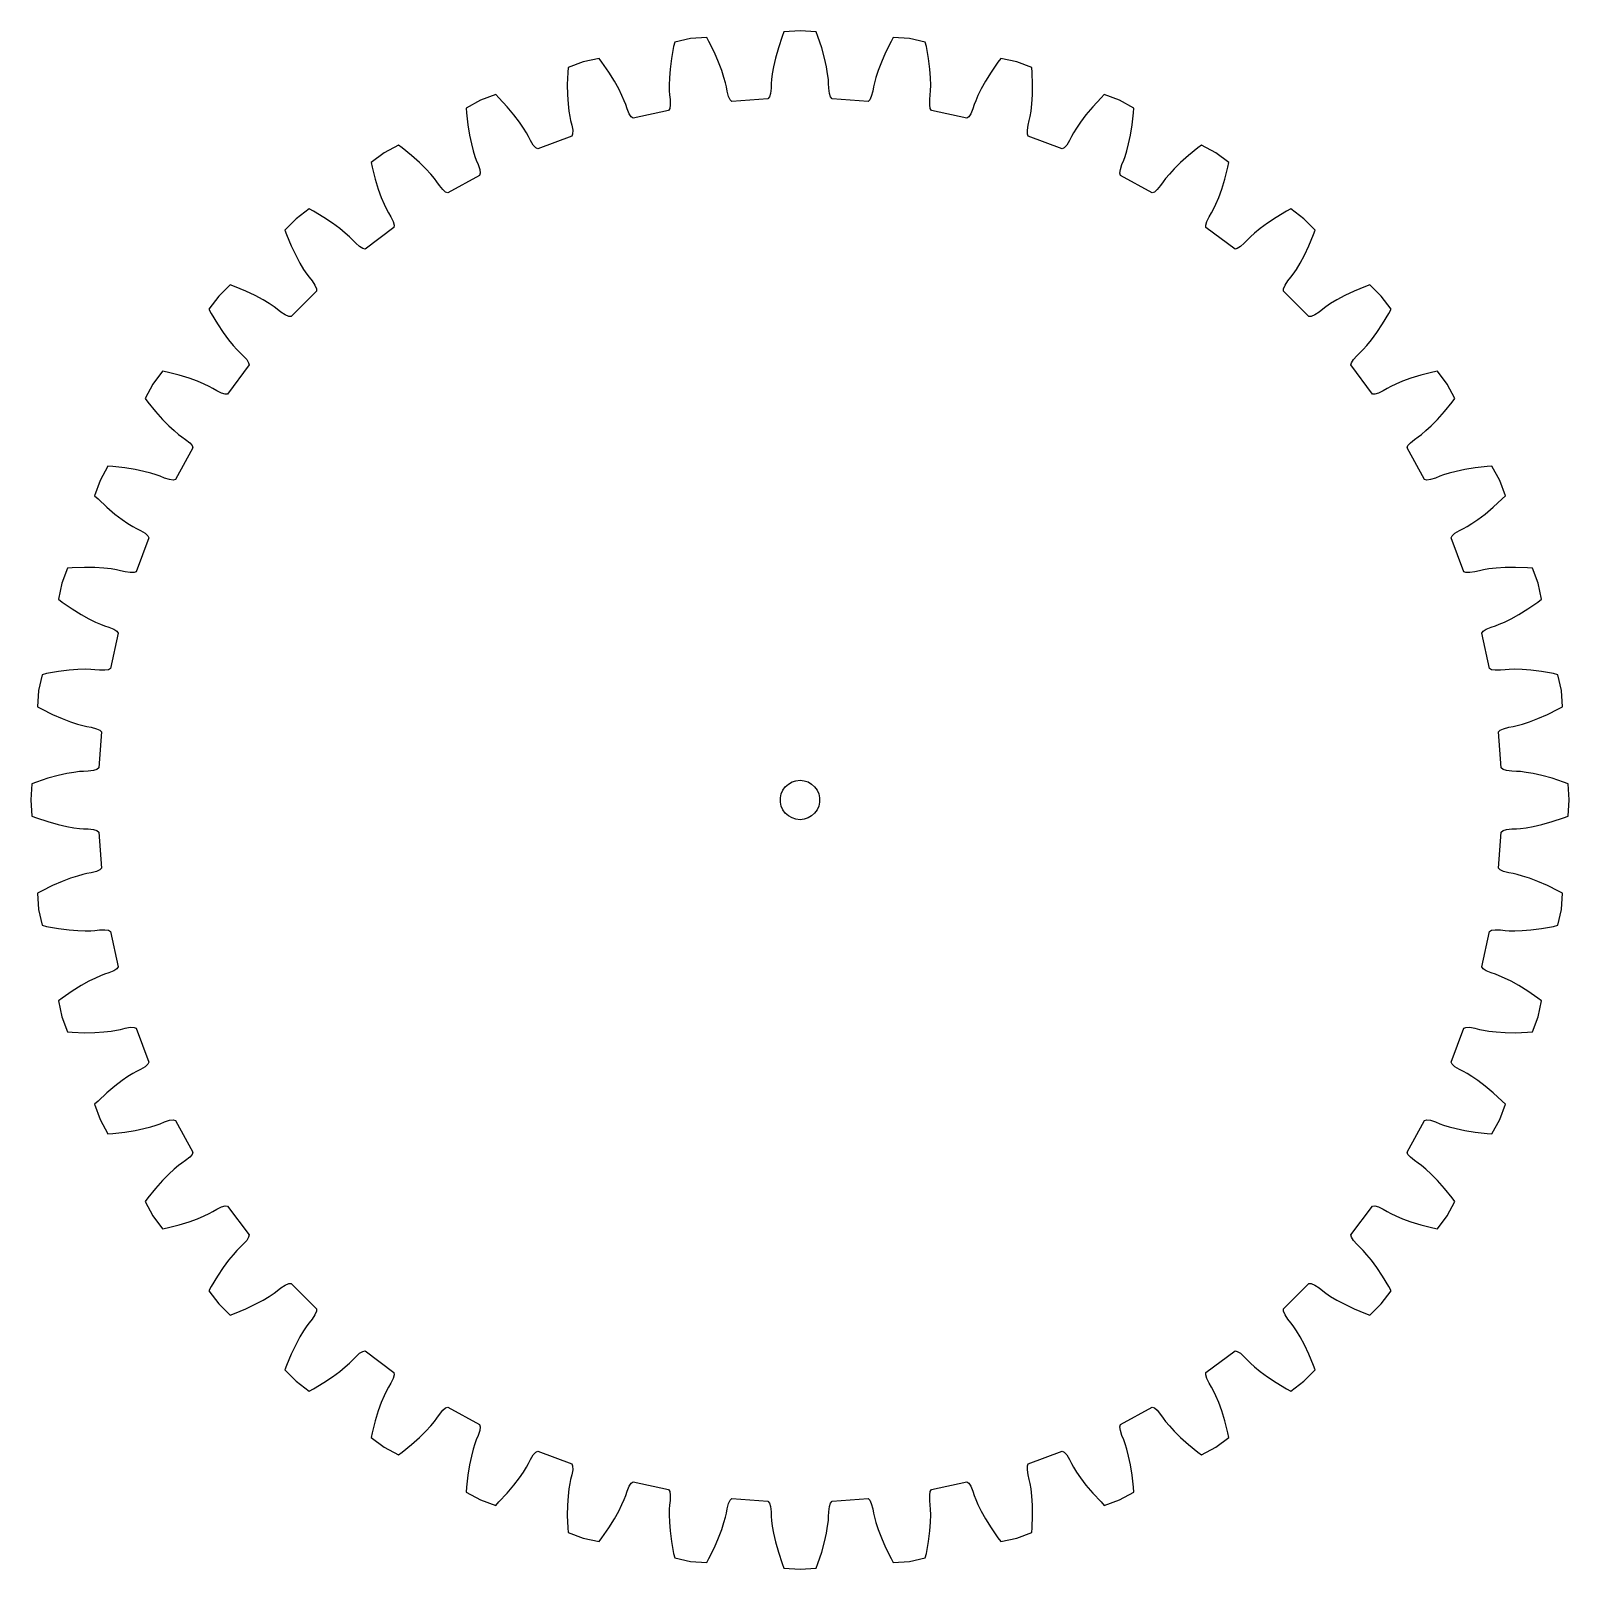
# Model space of a CAD drawing. Extents: x 0 to 117, y 0 to 117.
import ezdxf

# ---------------------------------------------------------------- set-up
doc = ezdxf.new("R2010")
doc.units = 0

msp = doc.modelspace()

# ---------------------------------------------------------------- linework, layer by layer
for p, q in [((58.57, 117.14), (57.34, 117.05)), ((59.8, 117.05), (58.57, 117.14)), ((49.03, 116.28), (48.95, 115.93)), ((50.23, 116.54), (49.03, 116.28)), ((51.47, 116.63), (50.23, 116.54)), ((51.64, 116.31), (51.47, 116.63)), ((52.05, 115.49), (51.64, 116.31)), ((57.21, 116.71), (56.92, 115.83)), ((57.34, 117.05), (57.21, 116.71)), ((59.93, 116.71), (59.8, 117.05)), ((60.22, 115.83), (59.93, 116.71)), ((65.5, 116.31), (65.09, 115.49)), ((65.67, 116.63), (65.5, 116.31)), ((66.9, 116.54), (65.67, 116.63)), ((68.11, 116.28), (66.9, 116.54)), ((68.19, 115.93), (68.11, 116.28)), ((43.27, 115.03), (42.07, 114.77)), ((43.49, 114.74), (43.27, 115.03)), ((48.79, 115.02), (48.69, 114.22)), ((48.95, 115.93), (48.79, 115.02)), ((52.37, 114.75), (52.05, 115.49)), ((56.71, 115.06), (56.56, 114.4)), ((56.92, 115.83), (56.71, 115.06)), ((60.43, 115.06), (60.22, 115.83)), ((60.58, 114.4), (60.43, 115.06)), ((65.09, 115.49), (64.77, 114.75)), ((68.35, 115.02), (68.19, 115.93)), ((68.45, 114.22), (68.35, 115.02)), ((73.86, 115.03), (73.64, 114.74)), ((75.07, 114.77), (73.86, 115.03)), ((40.88, 113.97), (40.85, 113.05)), ((40.91, 114.33), (40.88, 113.97)), ((42.07, 114.77), (40.91, 114.33)), ((44.02, 113.98), (43.49, 114.74)), ((44.44, 113.3), (44.02, 113.98)), ((48.69, 114.22), (48.63, 113.55)), ((52.61, 114.12), (52.37, 114.75)), ((52.78, 113.59), (52.61, 114.12)), ((56.46, 113.86), (56.41, 113.43)), ((56.56, 114.4), (56.46, 113.86)), ((60.67, 113.86), (60.58, 114.4)), ((60.73, 113.43), (60.67, 113.86)), ((64.53, 114.12), (64.35, 113.59)), ((64.77, 114.75), (64.53, 114.12)), ((68.5, 113.55), (68.45, 114.22)), ((73.12, 113.98), (72.7, 113.3)), ((73.64, 114.74), (73.12, 113.98)), ((76.23, 114.33), (75.07, 114.77)), ((76.25, 113.97), (76.23, 114.33)), ((76.28, 113.05), (76.25, 113.97)), ((40.85, 113.05), (40.87, 112.25)), ((44.77, 112.71), (44.44, 113.3)), ((45.01, 112.21), (44.77, 112.71)), ((48.63, 113.55), (48.62, 112.99)), ((48.62, 112.99), (48.62, 112.56)), ((48.62, 112.56), (48.64, 112.26)), ((52.9, 113.18), (52.78, 113.59)), ((52.97, 112.88), (52.9, 113.18)), ((53.03, 112.53), (52.97, 112.88)), ((53.13, 112.14), (53.03, 112.53)), ((56.37, 112.77), (56.33, 112.37)), ((56.38, 113.12), (56.37, 112.77)), ((56.41, 113.43), (56.38, 113.12)), ((60.75, 113.12), (60.73, 113.43)), ((60.76, 112.77), (60.75, 113.12)), ((60.81, 112.37), (60.76, 112.77)), ((64.11, 112.53), (64, 112.14)), ((64.17, 112.88), (64.11, 112.53)), ((64.24, 113.18), (64.17, 112.88)), ((64.35, 113.59), (64.24, 113.18)), ((68.49, 112.26), (68.51, 112.56)), ((68.52, 112.99), (68.5, 113.55)), ((68.51, 112.56), (68.52, 112.99)), ((72.37, 112.71), (72.12, 112.21)), ((72.7, 113.3), (72.37, 112.71)), ((76.27, 112.25), (76.28, 113.05)), ((34.24, 111.85), (33.16, 111.25)), ((35.4, 112.28), (34.24, 111.85)), ((35.65, 112.02), (35.4, 112.28)), ((36.28, 111.34), (35.65, 112.02)), ((36.79, 110.73), (36.28, 111.34)), ((40.87, 112.25), (40.91, 111.57)), ((40.91, 111.57), (40.97, 111.02)), ((45.19, 111.81), (45.01, 112.21)), ((45.3, 111.53), (45.19, 111.81)), ((45.41, 111.19), (45.3, 111.53)), ((48.64, 112.26), (48.68, 111.9)), ((48.69, 111.5), (48.65, 111.22)), ((48.68, 111.9), (48.69, 111.5)), ((53.26, 111.88), (53.13, 112.14)), ((53.39, 111.76), (53.26, 111.88)), ((56.13, 111.96), (53.39, 111.76)), ((56.24, 112.1), (56.13, 111.96)), ((56.33, 112.37), (56.24, 112.1)), ((60.9, 112.1), (60.81, 112.37)), ((61.01, 111.96), (60.9, 112.1)), ((63.75, 111.76), (61.01, 111.96)), ((63.88, 111.88), (63.75, 111.76)), ((64, 112.14), (63.88, 111.88)), ((68.45, 111.9), (68.49, 112.26)), ((68.45, 111.5), (68.45, 111.9)), ((68.49, 111.22), (68.45, 111.5)), ((71.84, 111.53), (71.73, 111.19)), ((71.95, 111.81), (71.84, 111.53)), ((72.12, 112.21), (71.95, 111.81)), ((76.17, 111.02), (76.23, 111.57)), ((76.23, 111.57), (76.27, 112.25)), ((80.86, 111.34), (80.34, 110.73)), ((81.49, 112.02), (80.86, 111.34)), ((81.74, 112.28), (81.49, 112.02)), ((82.9, 111.85), (81.74, 112.28)), ((83.98, 111.25), (82.9, 111.85)), ((33.16, 111.25), (33.18, 110.89)), ((33.18, 110.89), (33.28, 109.97)), ((37.2, 110.19), (36.79, 110.73)), ((37.52, 109.73), (37.2, 110.19)), ((40.97, 111.02), (41.04, 110.6)), ((41.04, 110.6), (41.1, 110.3)), ((41.1, 110.3), (41.19, 109.95)), ((45.56, 110.82), (45.41, 111.19)), ((45.72, 110.59), (45.56, 110.82)), ((45.87, 110.48), (45.72, 110.59)), ((48.56, 111.07), (45.87, 110.48)), ((48.65, 111.22), (48.56, 111.07)), ((68.58, 111.07), (68.49, 111.22)), ((71.27, 110.48), (68.58, 111.07)), ((71.42, 110.59), (71.27, 110.48)), ((71.57, 110.82), (71.42, 110.59)), ((71.73, 111.19), (71.57, 110.82)), ((75.94, 109.95), (76.03, 110.3)), ((76.03, 110.3), (76.1, 110.6)), ((76.1, 110.6), (76.17, 111.02)), ((79.93, 110.19), (79.62, 109.73)), ((80.34, 110.73), (79.93, 110.19)), ((83.86, 109.97), (83.96, 110.89)), ((83.96, 110.89), (83.98, 111.25)), ((33.28, 109.97), (33.41, 109.18)), ((33.41, 109.18), (33.55, 108.52)), ((37.74, 109.37), (37.52, 109.73)), ((37.89, 109.1), (37.74, 109.37)), ((38.05, 108.78), (37.89, 109.1)), ((41.19, 109.11), (38.61, 108.15)), ((41.19, 109.95), (41.26, 109.56)), ((41.25, 109.27), (41.19, 109.11)), ((41.26, 109.56), (41.25, 109.27)), ((75.88, 109.56), (75.94, 109.95)), ((75.88, 109.27), (75.88, 109.56)), ((75.95, 109.11), (75.88, 109.27)), ((78.53, 108.15), (75.95, 109.11)), ((79.24, 109.1), (79.09, 108.78)), ((79.39, 109.37), (79.24, 109.1)), ((79.62, 109.73), (79.39, 109.37)), ((83.59, 108.52), (83.73, 109.18)), ((83.73, 109.18), (83.86, 109.97)), ((26.9, 107.84), (25.92, 107.1)), ((27.99, 108.43), (26.9, 107.84)), ((28.28, 108.22), (27.99, 108.43)), ((29, 107.63), (28.28, 108.22)), ((33.55, 108.52), (33.69, 107.99)), ((33.69, 107.99), (33.81, 107.57)), ((38.26, 108.44), (38.05, 108.78)), ((38.45, 108.23), (38.26, 108.44)), ((38.61, 108.15), (38.45, 108.23)), ((78.69, 108.23), (78.53, 108.15)), ((78.88, 108.44), (78.69, 108.23)), ((79.09, 108.78), (78.88, 108.44)), ((83.32, 107.57), (83.45, 107.99)), ((83.45, 107.99), (83.59, 108.52)), ((88.86, 108.22), (88.14, 107.63)), ((89.15, 108.43), (88.86, 108.22)), ((90.23, 107.84), (89.15, 108.43)), ((91.22, 107.1), (90.23, 107.84)), ((25.92, 107.1), (25.99, 106.75)), ((25.99, 106.75), (26.22, 105.85)), ((29.59, 107.1), (29, 107.63)), ((30.07, 106.63), (29.59, 107.1)), ((30.45, 106.22), (30.07, 106.63)), ((33.81, 107.57), (33.92, 107.28)), ((33.92, 107.28), (34.06, 106.96)), ((34.06, 106.96), (34.18, 106.57)), ((82.96, 106.57), (83.08, 106.96)), ((83.08, 106.96), (83.22, 107.28)), ((83.22, 107.28), (83.32, 107.57)), ((87.06, 106.63), (86.69, 106.22)), ((87.55, 107.1), (87.06, 106.63)), ((88.14, 107.63), (87.55, 107.1)), ((90.92, 105.85), (91.15, 106.75)), ((91.15, 106.75), (91.22, 107.1)), ((26.22, 105.85), (26.46, 105.09)), ((30.73, 105.89), (30.45, 106.22)), ((30.91, 105.64), (30.73, 105.89)), ((31.11, 105.35), (30.91, 105.64)), ((34.17, 106.12), (31.76, 104.8)), ((34.21, 106.29), (34.17, 106.12)), ((34.18, 106.57), (34.21, 106.29)), ((82.92, 106.29), (82.96, 106.57)), ((82.97, 106.12), (82.92, 106.29)), ((85.38, 104.8), (82.97, 106.12)), ((86.22, 105.64), (86.02, 105.35)), ((86.41, 105.89), (86.22, 105.64)), ((86.69, 106.22), (86.41, 105.89)), ((90.68, 105.09), (90.92, 105.85)), ((26.46, 105.09), (26.69, 104.45)), ((26.69, 104.45), (26.91, 103.94)), ((31.37, 105.04), (31.11, 105.35)), ((31.59, 104.86), (31.37, 105.04)), ((31.76, 104.8), (31.59, 104.86)), ((85.55, 104.86), (85.38, 104.8)), ((85.77, 105.04), (85.55, 104.86)), ((86.02, 105.35), (85.77, 105.04)), ((90.23, 103.94), (90.45, 104.45)), ((90.45, 104.45), (90.68, 105.09)), ((21.2, 103.57), (20.21, 102.83)), ((21.52, 103.4), (21.2, 103.57)), ((22.31, 102.93), (21.52, 103.4)), ((26.91, 103.94), (27.09, 103.55)), ((27.09, 103.55), (27.24, 103.28)), ((27.24, 103.28), (27.42, 102.98)), ((89.72, 102.98), (89.9, 103.28)), ((89.9, 103.28), (90.05, 103.55)), ((90.05, 103.55), (90.23, 103.94)), ((95.62, 103.4), (94.82, 102.93)), ((95.94, 103.57), (95.62, 103.4)), ((96.92, 102.83), (95.94, 103.57)), ((20.21, 102.83), (19.34, 101.96)), ((19.34, 101.96), (19.47, 101.62)), ((22.98, 102.48), (22.31, 102.93)), ((23.53, 102.08), (22.98, 102.48)), ((23.95, 101.73), (23.53, 102.08)), ((27.65, 102.16), (25.45, 100.51)), ((27.42, 102.98), (27.6, 102.61)), ((27.6, 102.61), (27.67, 102.34)), ((27.67, 102.34), (27.65, 102.16)), ((89.47, 102.34), (89.54, 102.61)), ((89.48, 102.16), (89.47, 102.34)), ((91.69, 100.51), (89.48, 102.16)), ((89.54, 102.61), (89.72, 102.98)), ((93.61, 102.08), (93.18, 101.73)), ((94.16, 102.48), (93.61, 102.08)), ((94.82, 102.93), (94.16, 102.48)), ((97.8, 101.96), (96.92, 102.83)), ((97.67, 101.62), (97.8, 101.96)), ((19.47, 101.62), (19.82, 100.77)), ((19.82, 100.77), (20.17, 100.05)), ((24.28, 101.44), (23.95, 101.73)), ((24.5, 101.23), (24.28, 101.44)), ((24.74, 100.97), (24.5, 101.23)), ((25.03, 100.7), (24.74, 100.97)), ((92.4, 100.97), (92.1, 100.7)), ((92.64, 101.23), (92.4, 100.97)), ((92.86, 101.44), (92.64, 101.23)), ((93.18, 101.73), (92.86, 101.44)), ((96.97, 100.05), (97.32, 100.77)), ((97.32, 100.77), (97.67, 101.62)), ((20.17, 100.05), (20.49, 99.45)), ((25.28, 100.55), (25.03, 100.7)), ((25.45, 100.51), (25.28, 100.55)), ((91.86, 100.55), (91.69, 100.51)), ((92.1, 100.7), (91.86, 100.55)), ((96.65, 99.45), (96.97, 100.05)), ((20.49, 99.45), (20.77, 98.97)), ((20.77, 98.97), (21.01, 98.61)), ((21.01, 98.61), (21.19, 98.37)), ((95.94, 98.37), (96.13, 98.61)), ((96.13, 98.61), (96.37, 98.97)), ((96.37, 98.97), (96.65, 99.45)), ((15.18, 97.8), (14.31, 96.92)), ((15.52, 97.67), (15.18, 97.8)), ((16.37, 97.32), (15.52, 97.67)), ((17.09, 96.97), (16.37, 97.32)), ((21.76, 97.32), (19.82, 95.37)), ((21.19, 98.37), (21.42, 98.09)), ((21.42, 98.09), (21.64, 97.76)), ((21.64, 97.76), (21.76, 97.5)), ((21.76, 97.5), (21.76, 97.32)), ((95.37, 97.32), (95.38, 97.5)), ((97.32, 95.37), (95.37, 97.32)), ((95.38, 97.5), (95.5, 97.76)), ((95.5, 97.76), (95.72, 98.09)), ((95.72, 98.09), (95.94, 98.37)), ((100.77, 97.32), (100.05, 96.97)), ((101.62, 97.67), (100.77, 97.32)), ((101.96, 97.8), (101.62, 97.67)), ((102.83, 96.92), (101.96, 97.8)), ((14.31, 96.92), (13.57, 95.94)), ((17.69, 96.65), (17.09, 96.97)), ((18.16, 96.37), (17.69, 96.65)), ((18.52, 96.13), (18.16, 96.37)), ((18.77, 95.94), (18.52, 96.13)), ((98.61, 96.13), (98.37, 95.94)), ((98.97, 96.37), (98.61, 96.13)), ((99.45, 96.65), (98.97, 96.37)), ((100.05, 96.97), (99.45, 96.65)), ((103.57, 95.94), (102.83, 96.92)), ((13.57, 95.94), (13.74, 95.62)), ((13.74, 95.62), (14.21, 94.82)), ((19.05, 95.72), (18.77, 95.94)), ((19.38, 95.5), (19.05, 95.72)), ((19.64, 95.38), (19.38, 95.5)), ((19.82, 95.37), (19.64, 95.38)), ((97.5, 95.38), (97.32, 95.37)), ((97.76, 95.5), (97.5, 95.38)), ((98.09, 95.72), (97.76, 95.5)), ((98.37, 95.94), (98.09, 95.72)), ((102.93, 94.82), (103.4, 95.62)), ((103.4, 95.62), (103.57, 95.94)), ((14.21, 94.82), (14.66, 94.16)), ((14.66, 94.16), (15.06, 93.61)), ((102.08, 93.61), (102.48, 94.16)), ((102.48, 94.16), (102.93, 94.82)), ((15.06, 93.61), (15.41, 93.18)), ((15.41, 93.18), (15.69, 92.86)), ((15.69, 92.86), (15.91, 92.64)), ((15.91, 92.64), (16.17, 92.4)), ((100.97, 92.4), (101.23, 92.64)), ((101.23, 92.64), (101.44, 92.86)), ((101.44, 92.86), (101.73, 93.18)), ((101.73, 93.18), (102.08, 93.61)), ((16.62, 91.69), (14.97, 89.48)), ((16.17, 92.4), (16.44, 92.1)), ((16.44, 92.1), (16.59, 91.86)), ((16.59, 91.86), (16.62, 91.69)), ((100.51, 91.69), (100.55, 91.86)), ((102.16, 89.48), (100.51, 91.69)), ((100.55, 91.86), (100.7, 92.1)), ((100.7, 92.1), (100.97, 92.4)), ((9.3, 90.23), (8.71, 89.15)), ((10.04, 91.22), (9.3, 90.23)), ((10.39, 91.15), (10.04, 91.22)), ((11.29, 90.92), (10.39, 91.15)), ((12.05, 90.68), (11.29, 90.92)), ((12.69, 90.45), (12.05, 90.68)), ((13.2, 90.23), (12.69, 90.45)), ((13.59, 90.05), (13.2, 90.23)), ((103.94, 90.23), (103.55, 90.05)), ((104.45, 90.45), (103.94, 90.23)), ((105.09, 90.68), (104.45, 90.45)), ((105.85, 90.92), (105.09, 90.68)), ((106.75, 91.15), (105.85, 90.92)), ((107.1, 91.22), (106.75, 91.15)), ((107.84, 90.23), (107.1, 91.22)), ((108.43, 89.15), (107.84, 90.23)), ((8.71, 89.15), (8.92, 88.86)), ((13.86, 89.9), (13.59, 90.05)), ((14.16, 89.72), (13.86, 89.9)), ((14.52, 89.54), (14.16, 89.72)), ((14.8, 89.47), (14.52, 89.54)), ((14.97, 89.48), (14.8, 89.47)), ((102.34, 89.47), (102.16, 89.48)), ((102.61, 89.54), (102.34, 89.47)), ((102.98, 89.72), (102.61, 89.54)), ((103.28, 89.9), (102.98, 89.72)), ((103.55, 90.05), (103.28, 89.9)), ((108.22, 88.86), (108.43, 89.15)), ((8.92, 88.86), (9.5, 88.14)), ((9.5, 88.14), (10.04, 87.55)), ((107.1, 87.55), (107.63, 88.14)), ((107.63, 88.14), (108.22, 88.86)), ((10.04, 87.55), (10.51, 87.06)), ((10.51, 87.06), (10.92, 86.69)), ((10.92, 86.69), (11.25, 86.41)), ((105.89, 86.41), (106.22, 86.69)), ((106.22, 86.69), (106.63, 87.06)), ((106.63, 87.06), (107.1, 87.55)), ((11.25, 86.41), (11.5, 86.22)), ((11.5, 86.22), (11.79, 86.02)), ((11.79, 86.02), (12.1, 85.77)), ((12.1, 85.77), (12.28, 85.55)), ((12.28, 85.55), (12.34, 85.38)), ((104.8, 85.38), (104.86, 85.55)), ((104.86, 85.55), (105.04, 85.77)), ((105.04, 85.77), (105.35, 86.02)), ((105.35, 86.02), (105.64, 86.22)), ((105.64, 86.22), (105.89, 86.41)), ((12.34, 85.38), (11.02, 82.97)), ((106.12, 82.97), (104.8, 85.38)), ((5.88, 83.98), (5.29, 82.9)), ((6.25, 83.96), (5.88, 83.98)), ((7.16, 83.86), (6.25, 83.96)), ((7.95, 83.73), (7.16, 83.86)), ((8.62, 83.59), (7.95, 83.73)), ((9.15, 83.45), (8.62, 83.59)), ((9.56, 83.32), (9.15, 83.45)), ((9.85, 83.22), (9.56, 83.32)), ((10.18, 83.08), (9.85, 83.22)), ((107.28, 83.22), (106.96, 83.08)), ((107.57, 83.32), (107.28, 83.22)), ((107.99, 83.45), (107.57, 83.32)), ((108.52, 83.59), (107.99, 83.45)), ((109.18, 83.73), (108.52, 83.59)), ((109.97, 83.86), (109.18, 83.73)), ((110.89, 83.96), (109.97, 83.86)), ((111.25, 83.98), (110.89, 83.96)), ((111.85, 82.9), (111.25, 83.98)), ((5.29, 82.9), (4.86, 81.74)), ((10.56, 82.96), (10.18, 83.08)), ((10.85, 82.92), (10.56, 82.96)), ((11.02, 82.97), (10.85, 82.92)), ((106.29, 82.92), (106.12, 82.97)), ((106.57, 82.96), (106.29, 82.92)), ((106.96, 83.08), (106.57, 82.96)), ((112.28, 81.74), (111.85, 82.9)), ((4.86, 81.74), (5.12, 81.49)), ((5.12, 81.49), (5.79, 80.86)), ((5.79, 80.86), (6.41, 80.34)), ((110.73, 80.34), (111.34, 80.86)), ((111.34, 80.86), (112.02, 81.49)), ((112.02, 81.49), (112.28, 81.74)), ((6.41, 80.34), (6.95, 79.93)), ((6.95, 79.93), (7.4, 79.62)), ((109.73, 79.62), (110.19, 79.93)), ((110.19, 79.93), (110.73, 80.34)), ((7.4, 79.62), (7.77, 79.39)), ((7.77, 79.39), (8.04, 79.24)), ((8.99, 78.53), (8.03, 75.95)), ((8.04, 79.24), (8.36, 79.09)), ((8.36, 79.09), (8.7, 78.88)), ((8.7, 78.88), (8.91, 78.69)), ((8.91, 78.69), (8.99, 78.53)), ((108.15, 78.53), (108.23, 78.69)), ((109.11, 75.95), (108.15, 78.53)), ((108.23, 78.69), (108.44, 78.88)), ((108.44, 78.88), (108.78, 79.09)), ((108.78, 79.09), (109.1, 79.24)), ((109.1, 79.24), (109.37, 79.39)), ((109.37, 79.39), (109.73, 79.62)), ((2.8, 76.23), (2.37, 75.07)), ((3.16, 76.25), (2.8, 76.23)), ((4.09, 76.28), (3.16, 76.25)), ((4.89, 76.27), (4.09, 76.28)), ((5.56, 76.23), (4.89, 76.27)), ((6.11, 76.17), (5.56, 76.23)), ((6.54, 76.1), (6.11, 76.17)), ((111.02, 76.17), (110.6, 76.1)), ((111.57, 76.23), (111.02, 76.17)), ((112.25, 76.27), (111.57, 76.23)), ((113.05, 76.28), (112.25, 76.27)), ((113.97, 76.25), (113.05, 76.28)), ((114.33, 76.23), (113.97, 76.25)), ((114.77, 75.07), (114.33, 76.23)), ((2.37, 75.07), (2.11, 73.86)), ((6.84, 76.03), (6.54, 76.1)), ((7.18, 75.94), (6.84, 76.03)), ((7.58, 75.88), (7.18, 75.94)), ((7.87, 75.88), (7.58, 75.88)), ((8.03, 75.95), (7.87, 75.88)), ((109.27, 75.88), (109.11, 75.95)), ((109.56, 75.88), (109.27, 75.88)), ((109.95, 75.94), (109.56, 75.88)), ((110.3, 76.03), (109.95, 75.94)), ((110.6, 76.1), (110.3, 76.03)), ((115.03, 73.86), (114.77, 75.07)), ((2.11, 73.86), (2.4, 73.64)), ((114.74, 73.64), (115.03, 73.86)), ((2.4, 73.64), (3.16, 73.12)), ((3.16, 73.12), (3.84, 72.7)), ((3.84, 72.7), (4.43, 72.37)), ((112.71, 72.37), (113.3, 72.7)), ((113.3, 72.7), (113.98, 73.12)), ((113.98, 73.12), (114.74, 73.64)), ((4.43, 72.37), (4.93, 72.12)), ((4.93, 72.12), (5.32, 71.95)), ((5.32, 71.95), (5.61, 71.84)), ((5.61, 71.84), (5.95, 71.73)), ((5.95, 71.73), (6.32, 71.57)), ((6.32, 71.57), (6.55, 71.42)), ((110.59, 71.42), (110.82, 71.57)), ((110.82, 71.57), (111.19, 71.73)), ((111.19, 71.73), (111.53, 71.84)), ((111.53, 71.84), (111.81, 71.95)), ((111.81, 71.95), (112.21, 72.12)), ((112.21, 72.12), (112.71, 72.37)), ((6.66, 71.27), (6.07, 68.58)), ((6.55, 71.42), (6.66, 71.27)), ((110.48, 71.27), (110.59, 71.42)), ((111.07, 68.58), (110.48, 71.27)), ((0.86, 68.11), (0.6, 66.9)), ((1.21, 68.19), (0.86, 68.11)), ((2.12, 68.35), (1.21, 68.19)), ((2.92, 68.45), (2.12, 68.35)), ((3.59, 68.5), (2.92, 68.45)), ((4.14, 68.52), (3.59, 68.5)), ((4.58, 68.51), (4.14, 68.52)), ((4.88, 68.49), (4.58, 68.51)), ((5.24, 68.45), (4.88, 68.49)), ((5.64, 68.45), (5.24, 68.45)), ((5.92, 68.49), (5.64, 68.45)), ((6.07, 68.58), (5.92, 68.49)), ((111.22, 68.49), (111.07, 68.58)), ((111.5, 68.45), (111.22, 68.49)), ((111.9, 68.45), (111.5, 68.45)), ((112.26, 68.49), (111.9, 68.45)), ((112.56, 68.51), (112.26, 68.49)), ((112.99, 68.52), (112.56, 68.51)), ((113.55, 68.5), (112.99, 68.52)), ((114.22, 68.45), (113.55, 68.5)), ((115.02, 68.35), (114.22, 68.45)), ((115.93, 68.19), (115.02, 68.35)), ((116.28, 68.11), (115.93, 68.19)), ((116.54, 66.9), (116.28, 68.11)), ((0.6, 66.9), (0.51, 65.67)), ((116.63, 65.67), (116.54, 66.9)), ((0.51, 65.67), (0.82, 65.5)), ((116.31, 65.5), (116.63, 65.67)), ((0.82, 65.5), (1.65, 65.09)), ((1.65, 65.09), (2.39, 64.77)), ((2.39, 64.77), (3.02, 64.53)), ((3.02, 64.53), (3.55, 64.35)), ((113.59, 64.35), (114.12, 64.53)), ((114.12, 64.53), (114.75, 64.77)), ((114.75, 64.77), (115.49, 65.09)), ((115.49, 65.09), (116.31, 65.5)), ((3.55, 64.35), (3.96, 64.24)), ((3.96, 64.24), (4.26, 64.17)), ((4.26, 64.17), (4.61, 64.11)), ((4.61, 64.11), (5, 64)), ((5, 64), (5.25, 63.88)), ((5.38, 63.75), (5.18, 61.01)), ((5.25, 63.88), (5.38, 63.75)), ((111.76, 63.75), (111.88, 63.88)), ((111.96, 61.01), (111.76, 63.75)), ((111.88, 63.88), (112.14, 64)), ((112.14, 64), (112.53, 64.11)), ((112.53, 64.11), (112.88, 64.17)), ((112.88, 64.17), (113.18, 64.24)), ((113.18, 64.24), (113.59, 64.35)), ((5.18, 61.01), (5.04, 60.9)), ((112.1, 60.9), (111.96, 61.01)), ((0.09, 59.8), (0, 58.57)), ((0.43, 59.93), (0.09, 59.8)), ((1.3, 60.22), (0.43, 59.93)), ((2.08, 60.43), (1.3, 60.22)), ((2.74, 60.58), (2.08, 60.43)), ((3.28, 60.67), (2.74, 60.58)), ((3.71, 60.73), (3.28, 60.67)), ((4.02, 60.75), (3.71, 60.73)), ((4.37, 60.76), (4.02, 60.75)), ((4.77, 60.81), (4.37, 60.76)), ((5.04, 60.9), (4.77, 60.81)), ((57.45, 59.57), (57.69, 59.78)), ((57.69, 59.78), (57.96, 59.94)), ((57.96, 59.94), (58.26, 60.04)), ((58.26, 60.04), (58.57, 60.07)), ((58.57, 60.07), (58.88, 60.04)), ((58.88, 60.04), (59.18, 59.94)), ((59.18, 59.94), (59.45, 59.78)), ((59.45, 59.78), (59.68, 59.57)), ((112.37, 60.81), (112.1, 60.9)), ((112.77, 60.76), (112.37, 60.81)), ((113.12, 60.75), (112.77, 60.76)), ((113.43, 60.73), (113.12, 60.75)), ((113.86, 60.67), (113.43, 60.73)), ((114.4, 60.58), (113.86, 60.67)), ((115.06, 60.43), (114.4, 60.58)), ((115.83, 60.22), (115.06, 60.43)), ((116.71, 59.93), (115.83, 60.22)), ((117.05, 59.8), (116.71, 59.93)), ((117.14, 58.57), (117.05, 59.8)), ((57.08, 58.73), (57.14, 59.03)), ((57.08, 58.41), (57.08, 58.73)), ((57.14, 59.03), (57.27, 59.32)), ((57.27, 59.32), (57.45, 59.57)), ((59.68, 59.57), (59.87, 59.32)), ((59.87, 59.32), (60, 59.03)), ((60, 59.03), (60.06, 58.73)), ((60.06, 58.73), (60.06, 58.41)), ((0, 58.57), (0.09, 57.34)), ((57.14, 58.11), (57.08, 58.41)), ((57.27, 57.82), (57.14, 58.11)), ((57.45, 57.57), (57.27, 57.82)), ((57.69, 57.36), (57.45, 57.57)), ((59.68, 57.57), (59.45, 57.36)), ((59.87, 57.82), (59.68, 57.57)), ((60, 58.11), (59.87, 57.82)), ((60.06, 58.41), (60, 58.11)), ((117.05, 57.34), (117.14, 58.57)), ((0.09, 57.34), (0.43, 57.21)), ((0.43, 57.21), (1.3, 56.92)), ((1.3, 56.92), (2.08, 56.71)), ((2.08, 56.71), (2.74, 56.56)), ((2.74, 56.56), (3.28, 56.46)), ((3.28, 56.46), (3.71, 56.41)), ((3.71, 56.41), (4.02, 56.38)), ((4.02, 56.38), (4.37, 56.37)), ((4.37, 56.37), (4.77, 56.33)), ((4.77, 56.33), (5.04, 56.24)), ((5.04, 56.24), (5.18, 56.13)), ((57.96, 57.2), (57.69, 57.36)), ((58.26, 57.1), (57.96, 57.2)), ((58.57, 57.07), (58.26, 57.1)), ((58.88, 57.1), (58.57, 57.07)), ((59.18, 57.2), (58.88, 57.1)), ((59.45, 57.36), (59.18, 57.2)), ((111.96, 56.13), (112.1, 56.24)), ((112.1, 56.24), (112.37, 56.33)), ((112.37, 56.33), (112.77, 56.37)), ((112.77, 56.37), (113.12, 56.38)), ((113.12, 56.38), (113.43, 56.41)), ((113.43, 56.41), (113.86, 56.46)), ((113.86, 56.46), (114.4, 56.56)), ((114.4, 56.56), (115.06, 56.71)), ((115.06, 56.71), (115.83, 56.92)), ((115.83, 56.92), (116.71, 57.21)), ((116.71, 57.21), (117.05, 57.34)), ((5.18, 56.13), (5.38, 53.39)), ((111.76, 53.39), (111.96, 56.13)), ((3.55, 52.78), (3.02, 52.61)), ((3.96, 52.9), (3.55, 52.78)), ((4.26, 52.97), (3.96, 52.9)), ((4.61, 53.03), (4.26, 52.97)), ((5, 53.13), (4.61, 53.03)), ((5.25, 53.26), (5, 53.13)), ((5.38, 53.39), (5.25, 53.26)), ((111.88, 53.26), (111.76, 53.39)), ((112.14, 53.13), (111.88, 53.26)), ((112.53, 53.03), (112.14, 53.13)), ((112.88, 52.97), (112.53, 53.03)), ((113.18, 52.9), (112.88, 52.97)), ((113.59, 52.78), (113.18, 52.9)), ((114.12, 52.61), (113.59, 52.78)), ((0.82, 51.64), (0.51, 51.47)), ((1.65, 52.05), (0.82, 51.64)), ((2.39, 52.37), (1.65, 52.05)), ((3.02, 52.61), (2.39, 52.37)), ((114.75, 52.37), (114.12, 52.61)), ((115.49, 52.05), (114.75, 52.37)), ((116.31, 51.64), (115.49, 52.05)), ((116.63, 51.47), (116.31, 51.64)), ((0.51, 51.47), (0.6, 50.23)), ((116.54, 50.23), (116.63, 51.47)), ((0.6, 50.23), (0.86, 49.03)), ((116.28, 49.03), (116.54, 50.23)), ((0.86, 49.03), (1.21, 48.95)), ((1.21, 48.95), (2.12, 48.79)), ((2.12, 48.79), (2.92, 48.69)), ((2.92, 48.69), (3.59, 48.63)), ((3.59, 48.63), (4.14, 48.62)), ((4.14, 48.62), (4.58, 48.62)), ((4.58, 48.62), (4.88, 48.64)), ((4.88, 48.64), (5.24, 48.68)), ((5.24, 48.68), (5.64, 48.69)), ((5.64, 48.69), (5.92, 48.65)), ((5.92, 48.65), (6.07, 48.56)), ((6.07, 48.56), (6.66, 45.87)), ((110.48, 45.87), (111.07, 48.56)), ((111.07, 48.56), (111.22, 48.65)), ((111.22, 48.65), (111.5, 48.69)), ((111.5, 48.69), (111.9, 48.68)), ((111.9, 48.68), (112.26, 48.64)), ((112.26, 48.64), (112.56, 48.62)), ((112.56, 48.62), (112.99, 48.62)), ((112.99, 48.62), (113.55, 48.63)), ((113.55, 48.63), (114.22, 48.69)), ((114.22, 48.69), (115.02, 48.79)), ((115.02, 48.79), (115.93, 48.95)), ((115.93, 48.95), (116.28, 49.03)), ((6.55, 45.72), (6.32, 45.56)), ((6.66, 45.87), (6.55, 45.72)), ((110.59, 45.72), (110.48, 45.87)), ((110.82, 45.56), (110.59, 45.72)), ((4.43, 44.77), (3.84, 44.44)), ((4.93, 45.01), (4.43, 44.77)), ((5.32, 45.19), (4.93, 45.01)), ((5.61, 45.3), (5.32, 45.19)), ((5.95, 45.41), (5.61, 45.3)), ((6.32, 45.56), (5.95, 45.41)), ((111.19, 45.41), (110.82, 45.56)), ((111.53, 45.3), (111.19, 45.41)), ((111.81, 45.19), (111.53, 45.3)), ((112.21, 45.01), (111.81, 45.19)), ((112.71, 44.77), (112.21, 45.01)), ((113.3, 44.44), (112.71, 44.77)), ((2.4, 43.49), (2.11, 43.27)), ((3.16, 44.02), (2.4, 43.49)), ((3.84, 44.44), (3.16, 44.02)), ((113.98, 44.02), (113.3, 44.44)), ((114.74, 43.49), (113.98, 44.02)), ((115.03, 43.27), (114.74, 43.49)), ((2.11, 43.27), (2.37, 42.07)), ((114.77, 42.07), (115.03, 43.27)), ((2.37, 42.07), (2.8, 40.91)), ((6.11, 40.97), (6.54, 41.04)), ((6.54, 41.04), (6.84, 41.1)), ((6.84, 41.1), (7.18, 41.19)), ((7.18, 41.19), (7.58, 41.26)), ((7.58, 41.26), (7.87, 41.25)), ((7.87, 41.25), (8.03, 41.19)), ((8.03, 41.19), (8.99, 38.61)), ((108.15, 38.61), (109.11, 41.19)), ((109.11, 41.19), (109.27, 41.25)), ((109.27, 41.25), (109.56, 41.26)), ((109.56, 41.26), (109.95, 41.19)), ((109.95, 41.19), (110.3, 41.1)), ((110.3, 41.1), (110.6, 41.04)), ((110.6, 41.04), (111.02, 40.97)), ((114.33, 40.91), (114.77, 42.07)), ((2.8, 40.91), (3.16, 40.88)), ((3.16, 40.88), (4.09, 40.85)), ((4.09, 40.85), (4.89, 40.87)), ((4.89, 40.87), (5.56, 40.91)), ((5.56, 40.91), (6.11, 40.97)), ((111.02, 40.97), (111.57, 40.91)), ((111.57, 40.91), (112.25, 40.87)), ((112.25, 40.87), (113.05, 40.85)), ((113.05, 40.85), (113.97, 40.88)), ((113.97, 40.88), (114.33, 40.91)), ((7.4, 37.52), (6.95, 37.2)), ((7.77, 37.74), (7.4, 37.52)), ((8.04, 37.89), (7.77, 37.74)), ((8.36, 38.05), (8.04, 37.89)), ((8.7, 38.26), (8.36, 38.05)), ((8.91, 38.45), (8.7, 38.26)), ((8.99, 38.61), (8.91, 38.45)), ((108.23, 38.45), (108.15, 38.61)), ((108.44, 38.26), (108.23, 38.45)), ((108.78, 38.05), (108.44, 38.26)), ((109.1, 37.89), (108.78, 38.05)), ((109.37, 37.74), (109.1, 37.89)), ((109.73, 37.52), (109.37, 37.74)), ((110.19, 37.2), (109.73, 37.52)), ((6.41, 36.79), (5.79, 36.28)), ((6.95, 37.2), (6.41, 36.79)), ((110.73, 36.79), (110.19, 37.2)), ((111.34, 36.28), (110.73, 36.79)), ((5.12, 35.65), (4.86, 35.4)), ((4.86, 35.4), (5.29, 34.24)), ((5.79, 36.28), (5.12, 35.65)), ((112.02, 35.65), (111.34, 36.28)), ((111.85, 34.24), (112.28, 35.4)), ((112.28, 35.4), (112.02, 35.65)), ((5.29, 34.24), (5.88, 33.16)), ((9.85, 33.92), (10.18, 34.06)), ((10.18, 34.06), (10.56, 34.18)), ((10.56, 34.18), (10.85, 34.21)), ((10.85, 34.21), (11.02, 34.17)), ((11.02, 34.17), (12.34, 31.76)), ((104.8, 31.76), (106.12, 34.17)), ((106.12, 34.17), (106.29, 34.21)), ((106.29, 34.21), (106.57, 34.18)), ((106.57, 34.18), (106.96, 34.06)), ((106.96, 34.06), (107.28, 33.92)), ((111.25, 33.16), (111.85, 34.24)), ((5.88, 33.16), (6.25, 33.18)), ((6.25, 33.18), (7.16, 33.28)), ((7.16, 33.28), (7.95, 33.41)), ((7.95, 33.41), (8.62, 33.55)), ((8.62, 33.55), (9.15, 33.69)), ((9.15, 33.69), (9.56, 33.81)), ((9.56, 33.81), (9.85, 33.92)), ((107.28, 33.92), (107.57, 33.81)), ((107.57, 33.81), (107.99, 33.69)), ((107.99, 33.69), (108.52, 33.55)), ((108.52, 33.55), (109.18, 33.41)), ((109.18, 33.41), (109.97, 33.28)), ((109.97, 33.28), (110.89, 33.18)), ((110.89, 33.18), (111.25, 33.16)), ((12.34, 31.76), (12.28, 31.59)), ((104.86, 31.59), (104.8, 31.76)), ((11.25, 30.73), (10.92, 30.45)), ((11.5, 30.91), (11.25, 30.73)), ((11.79, 31.11), (11.5, 30.91)), ((12.1, 31.37), (11.79, 31.11)), ((12.28, 31.59), (12.1, 31.37)), ((105.04, 31.37), (104.86, 31.59)), ((105.35, 31.11), (105.04, 31.37)), ((105.64, 30.91), (105.35, 31.11)), ((105.89, 30.73), (105.64, 30.91)), ((106.22, 30.45), (105.89, 30.73)), ((10.04, 29.59), (9.5, 29)), ((10.51, 30.07), (10.04, 29.59)), ((10.92, 30.45), (10.51, 30.07)), ((106.63, 30.07), (106.22, 30.45)), ((107.1, 29.59), (106.63, 30.07)), ((107.63, 29), (107.1, 29.59)), ((8.92, 28.28), (8.71, 27.99)), ((9.5, 29), (8.92, 28.28)), ((108.22, 28.28), (107.63, 29)), ((108.43, 27.99), (108.22, 28.28)), ((8.71, 27.99), (9.3, 26.9)), ((13.2, 26.91), (13.59, 27.09)), ((13.59, 27.09), (13.86, 27.24)), ((13.86, 27.24), (14.16, 27.42)), ((14.16, 27.42), (14.52, 27.6)), ((14.52, 27.6), (14.8, 27.67)), ((14.8, 27.67), (14.97, 27.65)), ((14.97, 27.65), (16.62, 25.45)), ((100.51, 25.45), (102.16, 27.65)), ((102.16, 27.65), (102.34, 27.67)), ((102.34, 27.67), (102.61, 27.6)), ((102.61, 27.6), (102.98, 27.42)), ((102.98, 27.42), (103.28, 27.24)), ((103.28, 27.24), (103.55, 27.09)), ((103.55, 27.09), (103.94, 26.91)), ((107.84, 26.9), (108.43, 27.99)), ((9.3, 26.9), (10.04, 25.92)), ((10.04, 25.92), (10.39, 25.99)), ((10.39, 25.99), (11.29, 26.22)), ((11.29, 26.22), (12.05, 26.46)), ((12.05, 26.46), (12.69, 26.69)), ((12.69, 26.69), (13.2, 26.91)), ((103.94, 26.91), (104.45, 26.69)), ((104.45, 26.69), (105.09, 26.46)), ((105.09, 26.46), (105.85, 26.22)), ((105.85, 26.22), (106.75, 25.99)), ((106.75, 25.99), (107.1, 25.92)), ((107.1, 25.92), (107.84, 26.9)), ((16.17, 24.74), (15.91, 24.5)), ((16.44, 25.03), (16.17, 24.74)), ((16.59, 25.28), (16.44, 25.03)), ((16.62, 25.45), (16.59, 25.28)), ((100.55, 25.28), (100.51, 25.45)), ((100.7, 25.03), (100.55, 25.28)), ((100.97, 24.74), (100.7, 25.03)), ((101.23, 24.5), (100.97, 24.74)), ((15.06, 23.53), (14.66, 22.98)), ((15.41, 23.95), (15.06, 23.53)), ((15.69, 24.28), (15.41, 23.95)), ((15.91, 24.5), (15.69, 24.28)), ((101.44, 24.28), (101.23, 24.5)), ((101.73, 23.95), (101.44, 24.28)), ((102.08, 23.53), (101.73, 23.95)), ((102.48, 22.98), (102.08, 23.53)), ((14.21, 22.31), (13.74, 21.52)), ((14.66, 22.98), (14.21, 22.31)), ((102.93, 22.31), (102.48, 22.98)), ((103.4, 21.52), (102.93, 22.31)), ((13.74, 21.52), (13.57, 21.2)), ((13.57, 21.2), (14.31, 20.21)), ((18.52, 21.01), (18.77, 21.19)), ((18.77, 21.19), (19.05, 21.42)), ((19.05, 21.42), (19.38, 21.64)), ((19.38, 21.64), (19.64, 21.76)), ((19.64, 21.76), (19.82, 21.76)), ((19.82, 21.76), (21.76, 19.82)), ((95.37, 19.82), (97.32, 21.76)), ((97.32, 21.76), (97.5, 21.76)), ((97.5, 21.76), (97.76, 21.64)), ((97.76, 21.64), (98.09, 21.42)), ((98.09, 21.42), (98.37, 21.19)), ((98.37, 21.19), (98.61, 21.01)), ((102.83, 20.21), (103.57, 21.2)), ((103.57, 21.2), (103.4, 21.52)), ((14.31, 20.21), (15.18, 19.34)), ((16.37, 19.82), (17.09, 20.17)), ((17.09, 20.17), (17.69, 20.49)), ((17.69, 20.49), (18.16, 20.77)), ((18.16, 20.77), (18.52, 21.01)), ((98.61, 21.01), (98.97, 20.77)), ((98.97, 20.77), (99.45, 20.49)), ((99.45, 20.49), (100.05, 20.17)), ((100.05, 20.17), (100.77, 19.82)), ((101.96, 19.34), (102.83, 20.21)), ((15.18, 19.34), (15.52, 19.47)), ((15.52, 19.47), (16.37, 19.82)), ((21.19, 18.77), (21.01, 18.52)), ((21.42, 19.05), (21.19, 18.77)), ((21.64, 19.38), (21.42, 19.05)), ((21.76, 19.64), (21.64, 19.38)), ((21.76, 19.82), (21.76, 19.64)), ((95.38, 19.64), (95.37, 19.82)), ((95.5, 19.38), (95.38, 19.64)), ((95.72, 19.05), (95.5, 19.38)), ((95.94, 18.77), (95.72, 19.05)), ((96.13, 18.52), (95.94, 18.77)), ((100.77, 19.82), (101.62, 19.47)), ((101.62, 19.47), (101.96, 19.34)), ((20.49, 17.69), (20.17, 17.09)), ((20.77, 18.16), (20.49, 17.69)), ((21.01, 18.52), (20.77, 18.16)), ((96.37, 18.16), (96.13, 18.52)), ((96.65, 17.69), (96.37, 18.16)), ((96.97, 17.09), (96.65, 17.69)), ((20.17, 17.09), (19.82, 16.37)), ((24.74, 16.17), (25.03, 16.44)), ((25.03, 16.44), (25.28, 16.59)), ((25.28, 16.59), (25.45, 16.62)), ((25.45, 16.62), (27.65, 14.97)), ((89.48, 14.97), (91.69, 16.62)), ((91.69, 16.62), (91.86, 16.59)), ((91.86, 16.59), (92.1, 16.44)), ((92.1, 16.44), (92.4, 16.17)), ((97.32, 16.37), (96.97, 17.09)), ((19.47, 15.52), (19.34, 15.18)), ((19.82, 16.37), (19.47, 15.52)), ((23.53, 15.06), (23.95, 15.41)), ((23.95, 15.41), (24.28, 15.69)), ((24.28, 15.69), (24.5, 15.91)), ((24.5, 15.91), (24.74, 16.17)), ((92.4, 16.17), (92.64, 15.91)), ((92.64, 15.91), (92.86, 15.69)), ((92.86, 15.69), (93.18, 15.41)), ((93.18, 15.41), (93.61, 15.06)), ((97.67, 15.52), (97.32, 16.37)), ((97.8, 15.18), (97.67, 15.52)), ((19.34, 15.18), (20.21, 14.31)), ((20.21, 14.31), (21.2, 13.57)), ((21.52, 13.74), (22.31, 14.21)), ((22.31, 14.21), (22.98, 14.66)), ((22.98, 14.66), (23.53, 15.06)), ((27.42, 14.16), (27.24, 13.86)), ((27.6, 14.52), (27.42, 14.16)), ((27.67, 14.8), (27.6, 14.52)), ((27.65, 14.97), (27.67, 14.8)), ((89.47, 14.8), (89.48, 14.97)), ((89.54, 14.52), (89.47, 14.8)), ((89.72, 14.16), (89.54, 14.52)), ((89.9, 13.86), (89.72, 14.16)), ((93.61, 15.06), (94.16, 14.66)), ((94.16, 14.66), (94.82, 14.21)), ((94.82, 14.21), (95.62, 13.74)), ((95.94, 13.57), (96.92, 14.31)), ((96.92, 14.31), (97.8, 15.18)), ((21.2, 13.57), (21.52, 13.74)), ((26.91, 13.2), (26.69, 12.69)), ((27.09, 13.59), (26.91, 13.2)), ((27.24, 13.86), (27.09, 13.59)), ((90.05, 13.59), (89.9, 13.86)), ((90.23, 13.2), (90.05, 13.59)), ((90.45, 12.69), (90.23, 13.2)), ((95.62, 13.74), (95.94, 13.57)), ((26.46, 12.05), (26.22, 11.29)), ((26.69, 12.69), (26.46, 12.05)), ((30.91, 11.5), (31.11, 11.79)), ((31.11, 11.79), (31.37, 12.1)), ((31.37, 12.1), (31.59, 12.28)), ((31.59, 12.28), (31.76, 12.34)), ((31.76, 12.34), (34.17, 11.02)), ((82.97, 11.02), (85.38, 12.34)), ((85.38, 12.34), (85.55, 12.28)), ((85.55, 12.28), (85.77, 12.1)), ((85.77, 12.1), (86.02, 11.79)), ((86.02, 11.79), (86.22, 11.5)), ((90.68, 12.05), (90.45, 12.69)), ((90.92, 11.29), (90.68, 12.05)), ((26.22, 11.29), (25.99, 10.39)), ((30.07, 10.51), (30.45, 10.92)), ((30.45, 10.92), (30.73, 11.25)), ((30.73, 11.25), (30.91, 11.5)), ((34.18, 10.56), (34.06, 10.18)), ((34.17, 11.02), (34.21, 10.85)), ((34.21, 10.85), (34.18, 10.56)), ((82.92, 10.85), (82.97, 11.02)), ((82.96, 10.56), (82.92, 10.85)), ((83.08, 10.18), (82.96, 10.56)), ((86.22, 11.5), (86.41, 11.25)), ((86.41, 11.25), (86.69, 10.92)), ((86.69, 10.92), (87.06, 10.51)), ((91.15, 10.39), (90.92, 11.29)), ((25.99, 10.39), (25.92, 10.04)), ((25.92, 10.04), (26.9, 9.3)), ((28.28, 8.92), (29, 9.5)), ((29, 9.5), (29.59, 10.04)), ((29.59, 10.04), (30.07, 10.51)), ((33.81, 9.56), (33.69, 9.15)), ((33.92, 9.85), (33.81, 9.56)), ((34.06, 10.18), (33.92, 9.85)), ((83.22, 9.85), (83.08, 10.18)), ((83.32, 9.56), (83.22, 9.85)), ((83.45, 9.15), (83.32, 9.56)), ((87.06, 10.51), (87.55, 10.04)), ((87.55, 10.04), (88.14, 9.5)), ((88.14, 9.5), (88.86, 8.92)), ((90.23, 9.3), (91.22, 10.04)), ((91.22, 10.04), (91.15, 10.39)), ((26.9, 9.3), (27.99, 8.71)), ((27.99, 8.71), (28.28, 8.92)), ((33.55, 8.62), (33.41, 7.95)), ((33.69, 9.15), (33.55, 8.62)), ((37.89, 8.04), (38.05, 8.36)), ((38.05, 8.36), (38.26, 8.7)), ((38.26, 8.7), (38.45, 8.91)), ((38.45, 8.91), (38.61, 8.99)), ((38.61, 8.99), (41.19, 8.03)), ((75.95, 8.03), (78.53, 8.99)), ((78.53, 8.99), (78.69, 8.91)), ((78.69, 8.91), (78.88, 8.7)), ((78.88, 8.7), (79.09, 8.36)), ((79.09, 8.36), (79.24, 8.04)), ((83.59, 8.62), (83.45, 9.15)), ((83.73, 7.95), (83.59, 8.62)), ((88.86, 8.92), (89.15, 8.71)), ((89.15, 8.71), (90.23, 9.3)), ((33.28, 7.16), (33.18, 6.25)), ((33.41, 7.95), (33.28, 7.16)), ((37.2, 6.95), (37.52, 7.4)), ((37.52, 7.4), (37.74, 7.77)), ((37.74, 7.77), (37.89, 8.04)), ((41.19, 7.18), (41.1, 6.84)), ((41.19, 8.03), (41.25, 7.87)), ((41.26, 7.58), (41.19, 7.18)), ((41.25, 7.87), (41.26, 7.58)), ((75.88, 7.87), (75.95, 8.03)), ((75.88, 7.58), (75.88, 7.87)), ((75.94, 7.18), (75.88, 7.58)), ((76.03, 6.84), (75.94, 7.18)), ((79.24, 8.04), (79.39, 7.77)), ((79.39, 7.77), (79.62, 7.4)), ((79.62, 7.4), (79.93, 6.95)), ((83.86, 7.16), (83.73, 7.95)), ((83.96, 6.25), (83.86, 7.16)), ((33.18, 6.25), (33.16, 5.88)), ((33.16, 5.88), (34.24, 5.29)), ((36.28, 5.79), (36.79, 6.41)), ((36.79, 6.41), (37.2, 6.95)), ((40.97, 6.11), (40.91, 5.56)), ((41.04, 6.54), (40.97, 6.11)), ((41.1, 6.84), (41.04, 6.54)), ((45.3, 5.61), (45.41, 5.95)), ((45.41, 5.95), (45.56, 6.32)), ((45.56, 6.32), (45.72, 6.55)), ((45.72, 6.55), (45.87, 6.66)), ((45.87, 6.66), (48.56, 6.07)), ((48.56, 6.07), (48.65, 5.92)), ((48.65, 5.92), (48.69, 5.64)), ((68.45, 5.64), (68.49, 5.92)), ((68.49, 5.92), (68.58, 6.07)), ((68.58, 6.07), (71.27, 6.66)), ((71.27, 6.66), (71.42, 6.55)), ((71.42, 6.55), (71.57, 6.32)), ((71.57, 6.32), (71.73, 5.95)), ((71.73, 5.95), (71.84, 5.61)), ((76.1, 6.54), (76.03, 6.84)), ((76.17, 6.11), (76.1, 6.54)), ((76.23, 5.56), (76.17, 6.11)), ((79.93, 6.95), (80.34, 6.41)), ((80.34, 6.41), (80.86, 5.79)), ((82.9, 5.29), (83.98, 5.88)), ((83.98, 5.88), (83.96, 6.25)), ((34.24, 5.29), (35.4, 4.86)), ((35.4, 4.86), (35.65, 5.12)), ((35.65, 5.12), (36.28, 5.79)), ((40.87, 4.89), (40.85, 4.09)), ((40.91, 5.56), (40.87, 4.89)), ((44.77, 4.43), (45.01, 4.93)), ((45.01, 4.93), (45.19, 5.32)), ((45.19, 5.32), (45.3, 5.61)), ((48.64, 4.88), (48.62, 4.58)), ((48.68, 5.24), (48.64, 4.88)), ((48.69, 5.64), (48.68, 5.24)), ((53.03, 4.61), (53.13, 5)), ((53.13, 5), (53.26, 5.25)), ((53.26, 5.25), (53.39, 5.38)), ((53.39, 5.38), (56.13, 5.18)), ((56.13, 5.18), (56.24, 5.04)), ((56.24, 5.04), (56.33, 4.77)), ((56.33, 4.77), (56.37, 4.37)), ((60.76, 4.37), (60.81, 4.77)), ((60.81, 4.77), (60.9, 5.04)), ((60.9, 5.04), (61.01, 5.18)), ((61.01, 5.18), (63.75, 5.38)), ((63.75, 5.38), (63.88, 5.25)), ((63.88, 5.25), (64, 5)), ((64, 5), (64.11, 4.61)), ((68.45, 5.24), (68.45, 5.64)), ((68.49, 4.88), (68.45, 5.24)), ((68.51, 4.58), (68.49, 4.88)), ((71.84, 5.61), (71.95, 5.32)), ((71.95, 5.32), (72.12, 4.93)), ((72.12, 4.93), (72.37, 4.43)), ((76.27, 4.89), (76.23, 5.56)), ((76.28, 4.09), (76.27, 4.89)), ((80.86, 5.79), (81.49, 5.12)), ((81.49, 5.12), (81.74, 4.86)), ((81.74, 4.86), (82.9, 5.29)), ((40.85, 4.09), (40.88, 3.16)), ((44.02, 3.16), (44.44, 3.84)), ((44.44, 3.84), (44.77, 4.43)), ((48.62, 4.58), (48.62, 4.14)), ((48.62, 4.14), (48.63, 3.59)), ((48.63, 3.59), (48.69, 2.92)), ((52.61, 3.02), (52.78, 3.55)), ((52.78, 3.55), (52.9, 3.96)), ((52.9, 3.96), (52.97, 4.26)), ((52.97, 4.26), (53.03, 4.61)), ((56.37, 4.37), (56.38, 4.02)), ((56.38, 4.02), (56.41, 3.71)), ((56.41, 3.71), (56.46, 3.28)), ((60.67, 3.28), (60.73, 3.71)), ((60.73, 3.71), (60.75, 4.02)), ((60.75, 4.02), (60.76, 4.37)), ((64.11, 4.61), (64.17, 4.26)), ((64.17, 4.26), (64.24, 3.96)), ((64.24, 3.96), (64.35, 3.55)), ((64.35, 3.55), (64.53, 3.02)), ((68.45, 2.92), (68.5, 3.59)), ((68.5, 3.59), (68.52, 4.14)), ((68.52, 4.14), (68.51, 4.58)), ((72.37, 4.43), (72.7, 3.84)), ((72.7, 3.84), (73.12, 3.16)), ((76.25, 3.16), (76.28, 4.09)), ((40.88, 3.16), (40.91, 2.8)), ((40.91, 2.8), (42.07, 2.37)), ((42.07, 2.37), (43.27, 2.11)), ((43.27, 2.11), (43.49, 2.4)), ((43.49, 2.4), (44.02, 3.16)), ((48.69, 2.92), (48.79, 2.12)), ((52.05, 1.65), (52.37, 2.39)), ((52.37, 2.39), (52.61, 3.02)), ((56.46, 3.28), (56.56, 2.74)), ((56.56, 2.74), (56.71, 2.08)), ((60.43, 2.08), (60.58, 2.74)), ((60.58, 2.74), (60.67, 3.28)), ((64.53, 3.02), (64.77, 2.39)), ((64.77, 2.39), (65.09, 1.65)), ((68.35, 2.12), (68.45, 2.92)), ((73.12, 3.16), (73.64, 2.4)), ((73.64, 2.4), (73.86, 2.11)), ((73.86, 2.11), (75.07, 2.37)), ((75.07, 2.37), (76.23, 2.8)), ((76.23, 2.8), (76.25, 3.16)), ((48.79, 2.12), (48.95, 1.21)), ((48.95, 1.21), (49.03, 0.86)), ((51.64, 0.82), (52.05, 1.65)), ((56.71, 2.08), (56.92, 1.3)), ((56.92, 1.3), (57.21, 0.43)), ((59.93, 0.43), (60.22, 1.3)), ((60.22, 1.3), (60.43, 2.08)), ((65.09, 1.65), (65.5, 0.82)), ((68.11, 0.86), (68.19, 1.21)), ((68.19, 1.21), (68.35, 2.12)), ((49.03, 0.86), (50.23, 0.6)), ((50.23, 0.6), (51.47, 0.51)), ((51.47, 0.51), (51.64, 0.82)), ((57.21, 0.43), (57.34, 0.09)), ((57.34, 0.09), (58.57, 0)), ((58.57, 0), (59.8, 0.09)), ((59.8, 0.09), (59.93, 0.43)), ((65.5, 0.82), (65.67, 0.51)), ((65.67, 0.51), (66.9, 0.6)), ((66.9, 0.6), (68.11, 0.86))]:
    msp.add_line(p, q)

doc.saveas('drawing.dxf')
